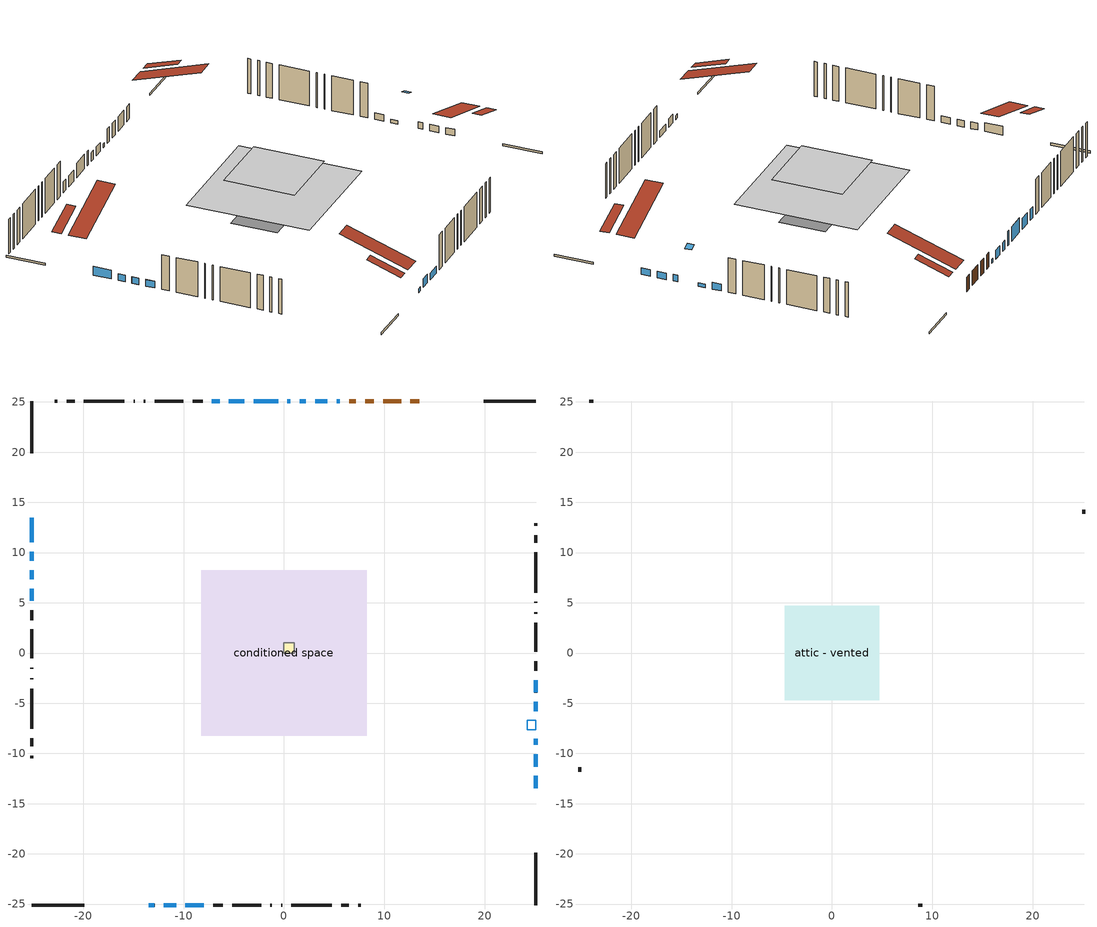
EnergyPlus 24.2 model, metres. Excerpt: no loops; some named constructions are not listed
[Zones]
conditioned space
 floor outside (Floor1 construction): -0.78,-0.78 -0.78,0.78 0.78,0.78 0.78,-0.78 z0
 floor outside (Floor2 construction): -2.82,-2.82 -2.82,2.82 2.82,2.82 2.82,-2.82 z0
 floor adiabatic (AdiabaticFloorConstruction): -8.23,-8.23 -8.23,8.23 8.23,8.23 8.23,-8.23 z2.44
 floor foundation (Slab1 construction): -6.24,-3.1 -6.24,3.1 6.24,3.1 6.24,-3.1 z0
 wall outside (RimJoist1 construction): 25.1,25.1 19.87,25.1 / -25.1,-25.1 -19.87,-25.1 / -25.1,25.1 -25.1,19.87 / 25.1,-25.1 25.1,-19.87 z0:0.3
 wall outside (AdiabaticWallConstruction 1): 13.46,25.1 12.58,25.1 / 11.66,25.1 9.89,25.1 / 8.96,25.1 8.09,25.1 / 7.16,25.1 6.49,25.1 z0:2.03
 wall outside (AdiabaticWallConstruction): 5.56,25.1 5.25,25.1 / -13.46,-25.1 -12.9,-25.1 z0:0.56; 25.1,-13.46 25.1,-12.24 / 25.1,-11.31 25.1,-10.09 / -25.1,10.09 -25.1,9.17 / 25.1,-9.16 25.1,-8.55 / -9.82,-25.1 -7.99,-25.1 / 25.1,-3.93 25.1,-2.71 / -25.1,8.25 -25.1,7.33 / -25.1,6.4 -25.1,5.18 z0:0.92; 4.33,25.1 3.11,25.1 / 2.18,25.1 1.57,25.1 / -25.1,13.46 -25.1,11.02 / -11.97,-25.1 -10.75,-25.1 z0:1.22; 0.64,25.1 0.33,25.1 / -0.59,25.1 -3.03,25.1 z0:2.03; 25.1,-5.78 25.1,-4.86 z0:0.46; -3.96,25.1 -5.49,25.1 z0:1.52; -6.41,25.1 -7.18,25.1 z0:1.53
 wall outside (Wall1 construction): -8.11,25.1 -9.09,25.1 / -7.06,-25.1 -6.08,-25.1 / -25.1,4.25 -25.1,3.27 / 25.1,-1.79 25.1,-0.81 z0:4.88
 wall outside (Wall2 construction): -10.02,25.1 -12.89,25.1 / -5.15,-25.1 -2.28,-25.1 / -25.1,2.34 -25.1,-0.53 / 25.1,0.12 25.1,3 z0:4.88
 wall outside (Wall3 construction): -13.82,25.1 -13.94,25.1 / -1.35,-25.1 -1.23,-25.1 / -25.1,-1.46 -25.1,-1.58 / 25.1,3.93 25.1,4.05 z0:4.88
 wall outside (Wall4 construction): -14.87,25.1 -14.99,25.1 / -0.3,-25.1 -0.18,-25.1 / -25.1,-2.51 -25.1,-2.63 / 25.1,4.98 25.1,5.1 z0:4.88
 wall outside (Wall5 construction): -15.92,25.1 -19.92,25.1 / 0.75,-25.1 4.75,-25.1 / -25.1,-3.56 -25.1,-7.56 / 25.1,6.02 25.1,10.03 z0:4.88
 wall outside (Wall6 construction): -20.85,25.1 -21.64,25.1 / 5.68,-25.1 6.47,-25.1 / -25.1,-8.49 -25.1,-9.28 / 25.1,10.96 25.1,11.75 z0:4.88
 wall outside (Wall7 construction): -22.57,25.1 -22.83,25.1 / 7.4,-25.1 7.66,-25.1 / -25.1,-10.21 -25.1,-10.47 / 25.1,12.68 25.1,12.94 z0:4.88
 window (WindowConstruction 17): 5.56,25.1 5.25,25.1 z0:0.56
 window (WindowConstruction 18): -13.46,-25.1 -12.9,-25.1 z0:0.56
 window (WindowConstruction 7): 25.1,-13.46 25.1,-12.24 z0:0.91
 window (WindowConstruction 8): 25.1,-11.31 25.1,-10.09 z0:0.91
 window (WindowConstruction 9): 4.33,25.1 3.11,25.1 z0:1.22
 window (WindowConstruction 10): 2.18,25.1 1.57,25.1 z0:1.22
 window (WindowConstruction 11): -25.1,13.46 -25.1,11.02 z0:1.22
 window (WindowConstruction 12): -11.97,-25.1 -10.75,-25.1 z0:1.22
 window (WindowConstruction 13): -25.1,10.09 -25.1,9.17 z0:0.91
 window (WindowConstruction): 25.1,-9.16 25.1,-8.55 z0:0.91
 window (WindowConstruction 14): -9.82,-25.1 -7.99,-25.1 z0:0.91
 window (WindowConstruction 15): 0.64,25.1 0.33,25.1 z0:2.03
 window (WindowConstruction 16): -0.6,25.1 -3.03,25.1 z0:2.03
 window (WindowConstruction 1): 25.1,-5.78 25.1,-4.86 z0:0.46
 window (WindowConstruction 2): 25.1,-3.93 25.1,-2.71 z0:0.91
 window (WindowConstruction 3): -25.1,8.24 -25.1,7.33 z0:0.91
 window (WindowConstruction 4): -3.96,25.1 -5.49,25.1 z0:1.52
 window (WindowConstruction 5): -6.42,25.1 -7.18,25.1 z0:1.52
 window (WindowConstruction 6): -25.1,6.4 -25.1,5.18 z0:0.91
 door (Door): 13.46,25.1 12.58,25.1 z0:2.03
 door (Door 1): 11.66,25.1 9.89,25.1 z0:2.03
 door (Door 2): 8.96,25.1 8.09,25.1 z0:2.03
 door (Door 3): 7.16,25.1 6.49,25.1 z0:2.03
 ceiling adiabatic (AdiabaticFloorConstruction): 8.23,-8.23 8.23,8.23 -8.23,8.23 -8.23,-8.23 z2.44
 roof outside (Roof1 construction): 17.73,25.1,4.88 17.73,20.5,6.41 18.95,20.5,6.41 18.95,25.1,4.88; -17.73,-25.1,4.88 -17.73,-20.5,6.41 -18.95,-20.5,6.41 -18.95,-25.1,4.88; -25.1,17.73,4.88 -20.5,17.73,6.41 -20.5,18.95,6.41 -25.1,18.95,4.88; 25.1,-17.73,4.88 20.5,-17.73,6.41 20.5,-18.95,6.41 25.1,-18.95,4.88
 roof outside (AdiabaticRoofConstruction): 25.1,-6.7,4.88 24.23,-6.7,5.17 24.23,-7.62,5.17 25.1,-7.62,4.88
 skylight (SkylightConstruction): 25.1,-6.71,4.88 24.23,-6.71,5.17 24.23,-7.62,5.17 25.1,-7.62,4.88
furnace airloop ret air zone
 floor adiabatic (AdiabaticConst): 0,0 0,1 1,1 1,0 z0
 wall adiabatic (AdiabaticConst): 0,1 0,0 1,0 1,1 0,1 z0:1
 ceiling adiabatic (AdiabaticConst): 1,0 1,1 0,1 0,0 z1
attic - vented
 floor to conditioned space (Floor3 construction Reversed): -4.71,-4.71 -4.71,4.71 4.71,4.71 4.71,-4.71 z4.88
 wall outside (Wall8 construction): -23.76,25.1 -24.17,25.1 / 8.59,-25.1 9,-25.1 / -25.1,-11.4 -25.1,-11.81 / 25.1,13.87 25.1,14.28 z0:4.88
 roof outside (Roof2 construction): 14.38,25.1,4.88 14.38,15.92,7.94 16.8,15.92,7.94 16.8,25.1,4.88; -14.38,-25.1,4.88 -14.38,-15.92,7.94 -16.8,-15.92,7.94 -16.8,-25.1,4.88; -25.1,14.38,4.88 -15.92,14.38,7.94 -15.92,16.8,7.94 -25.1,16.8,4.88; 25.1,-14.38,4.88 15.92,-14.38,7.94 15.92,-16.8,7.94 25.1,-16.8,4.88
[Schedule:Day:Interval]
occupants schedule day: No, 05:00, 0.426829, 06:00, 0.719512, 07:00, 1, 08:00, 0.670732, 09:00, 0.329268, 14:00, 0.170732, 15:00, 0.231707, 16:00, 0.329268, 17:00, 0.5, 18:00, 0.670732, 19:00, 0.829268, 21:00, 1, 22:00, 0.853659, 23:00, 0.646341, 24:00, 0.426829
occupants schedule default day; mech vent bath fan 0 schedule default day; mech vent bath fan 1 schedule default day; mech vent bath fan 2 schedule default day; mech vent range fan 0 schedule default day; mech vent range fan 1 schedule default day; misc plug loads schedule default day; clothes dryer exhaust 0 schedule default day; cooling season schedule day; cooling season schedule day 2; cooling season schedule default day; exterior lighting schedule default day; natural vent schedule default day: No, 24:00, 0
mech vent bath fan 0 schedule day; mech vent bath fan 1 schedule day; mech vent bath fan 2 schedule day: No, 07:00, 0, 08:00, 1, 09:00, 0.2, 24:00, 0
mech vent range fan 0 schedule day; mech vent range fan 1 schedule day: No, 18:00, 0, 19:00, 1, 20:00, 0.2, 24:00, 0
misc plug loads schedule day: No, 06:00, 0.705882, 07:00, 0.745098, 08:00, 0.803922, 15:00, 0.823529, 16:00, 0.862745, 17:00, 0.921569, 18:00, 0.980392, 19:00, 1, 20:00, 0.980392, 21:00, 0.941176, 22:00, 0.862745, 23:00, 0.784314, 24:00, 0.72549
clothes dryer exhaust 0 schedule day: No, 01:00, 0.123457, 02:00, 0.0740741, 03:00, 0.0493827, 04:00, 0.0246914, 05:00, 0.0493827, 06:00, 0.0740741, 07:00, 0.197531, 08:00, 0.395062, 09:00, 0.592593, 10:00, 0.839506, 11:00, 0.962963, 12:00, 1, 13:00, 0.91358, 14:00, 0.82716, 15:00, 0.716049, 16:00, 0.753086, 17:00, 0.679012, 18:00, 0.666667, 20:00, 0.62963, 21:00, 0.641975, 22:00, 0.666667, 23:00, 0.54321, 24:00, 0.296296
cooling season schedule day 1: No, 24:00, 1
exterior lighting schedule day: No, 01:00, 0.566667, 03:00, 0.524167, 05:00, 0.495833, 06:00, 0.5525, 07:00, 0.623333, 08:00, 0.580833, 09:00, 0.439167, 10:00, 0.354167, 12:00, 0.34, 13:00, 0.354167, 14:00, 0.396667, 15:00, 0.425, 16:00, 0.495833, 17:00, 0.623333, 18:00, 0.793333, 19:00, 0.906667, 20:00, 0.963333, 21:00, 0.991667, 22:00, 0.920833, 23:00, 0.793333, 24:00, 0.665833
exterior lighting schedule day 1: No, 01:00, 0.528571, 03:00, 0.488929, 05:00, 0.4625, 06:00, 0.515357, 07:00, 0.581429, 08:00, 0.541786, 09:00, 0.409643, 10:00, 0.330357, 12:00, 0.317143, 13:00, 0.330357, 14:00, 0.37, 15:00, 0.396429, 16:00, 0.4625, 17:00, 0.581429, 18:00, 0.74, 19:00, 0.845714, 20:00, 0.898571, 21:00, 0.925, 22:00, 0.858929, 23:00, 0.74, 24:00, 0.621071
exterior lighting schedule day 10: No, 01:00, 0.552381, 03:00, 0.510952, 05:00, 0.483333, 06:00, 0.538571, 07:00, 0.607619, 08:00, 0.56619, 09:00, 0.428095, 10:00, 0.345238, 12:00, 0.331429, 13:00, 0.345238, 14:00, 0.386667, 15:00, 0.414286, 16:00, 0.483333, 17:00, 0.607619, 18:00, 0.773333, 19:00, 0.88381, 20:00, 0.939048, 21:00, 0.966667, 22:00, 0.897619, 23:00, 0.773333, 24:00, 0.649048
exterior lighting schedule day 11: No, 01:00, 0.571429, 03:00, 0.528571, 05:00, 0.5, 06:00, 0.557143, 07:00, 0.628571, 08:00, 0.585714, 09:00, 0.442857, 10:00, 0.357143, 12:00, 0.342857, 13:00, 0.357143, 14:00, 0.4, 15:00, 0.428571, 16:00, 0.5, 17:00, 0.628571, 18:00, 0.8, 19:00, 0.914286, 20:00, 0.971429, 21:00, 1, 22:00, 0.928571, 23:00, 0.8, 24:00, 0.671429
exterior lighting schedule day 2: No, 01:00, 0.485714, 03:00, 0.449286, 05:00, 0.425, 06:00, 0.473571, 07:00, 0.534286, 08:00, 0.497857, 09:00, 0.376429, 10:00, 0.303571, 12:00, 0.291429, 13:00, 0.303571, 14:00, 0.34, 15:00, 0.364286, 16:00, 0.425, 17:00, 0.534286, 18:00, 0.68, 19:00, 0.777143, 20:00, 0.825714, 21:00, 0.85, 22:00, 0.789286, 23:00, 0.68, 24:00, 0.570714
exterior lighting schedule day 3: No, 01:00, 0.442857, 03:00, 0.409643, 05:00, 0.3875, 06:00, 0.431786, 07:00, 0.487143, 08:00, 0.453929, 09:00, 0.343214, 10:00, 0.276786, 12:00, 0.265714, 13:00, 0.276786, 14:00, 0.31, 15:00, 0.332143, 16:00, 0.3875, 17:00, 0.487143, 18:00, 0.62, 19:00, 0.708571, 20:00, 0.752857, 21:00, 0.775, 22:00, 0.719643, 23:00, 0.62, 24:00, 0.520357
exterior lighting schedule day 4: No, 01:00, 0.4, 03:00, 0.37, 05:00, 0.35, 06:00, 0.39, 07:00, 0.44, 08:00, 0.41, 09:00, 0.31, 10:00, 0.25, 12:00, 0.24, 13:00, 0.25, 14:00, 0.28, 15:00, 0.3, 16:00, 0.35, 17:00, 0.44, 18:00, 0.56, 19:00, 0.64, 20:00, 0.68, 21:00, 0.7, 22:00, 0.65, 23:00, 0.56, 24:00, 0.47
exterior lighting schedule day 5: No, 01:00, 0.380952, 03:00, 0.352381, 05:00, 0.333333, 06:00, 0.371429, 07:00, 0.419048, 08:00, 0.390476, 09:00, 0.295238, 10:00, 0.238095, 12:00, 0.228571, 13:00, 0.238095, 14:00, 0.266667, 15:00, 0.285714, 16:00, 0.333333, 17:00, 0.419048, 18:00, 0.533333, 19:00, 0.609524, 20:00, 0.647619, 21:00, 0.666667, 22:00, 0.619048, 23:00, 0.533333, 24:00, 0.447619
exterior lighting schedule day 6: No, 01:00, 0.390476, 03:00, 0.36119, 05:00, 0.341667, 06:00, 0.380714, 07:00, 0.429524, 08:00, 0.400238, 09:00, 0.302619, 10:00, 0.244048, 12:00, 0.234286, 13:00, 0.244048, 14:00, 0.273333, 15:00, 0.292857, 16:00, 0.341667, 17:00, 0.429524, 18:00, 0.546667, 19:00, 0.624762, 20:00, 0.66381, 21:00, 0.683333, 22:00, 0.634524, 23:00, 0.546667, 24:00, 0.45881
exterior lighting schedule day 7: No, 01:00, 0.419048, 03:00, 0.387619, 05:00, 0.366667, 06:00, 0.408571, 07:00, 0.460952, 08:00, 0.429524, 09:00, 0.324762, 10:00, 0.261905, 12:00, 0.251429, 13:00, 0.261905, 14:00, 0.293333, 15:00, 0.314286, 16:00, 0.366667, 17:00, 0.460952, 18:00, 0.586667, 19:00, 0.670476, 20:00, 0.712381, 21:00, 0.733333, 22:00, 0.680952, 23:00, 0.586667, 24:00, 0.492381
exterior lighting schedule day 8: No, 01:00, 0.466667, 03:00, 0.431667, 05:00, 0.408333, 06:00, 0.455, 07:00, 0.513333, 08:00, 0.478333, 09:00, 0.361667, 10:00, 0.291667, 12:00, 0.28, 13:00, 0.291667, 14:00, 0.326667, 15:00, 0.35, 16:00, 0.408333, 17:00, 0.513333, 18:00, 0.653333, 19:00, 0.746667, 20:00, 0.793333, 21:00, 0.816667, 22:00, 0.758333, 23:00, 0.653333, 24:00, 0.548333
exterior lighting schedule day 9: No, 01:00, 0.509524, 03:00, 0.47131, 05:00, 0.445833, 06:00, 0.496786, 07:00, 0.560476, 08:00, 0.522262, 09:00, 0.394881, 10:00, 0.318452, 12:00, 0.305714, 13:00, 0.318452, 14:00, 0.356667, 15:00, 0.382143, 16:00, 0.445833, 17:00, 0.560476, 18:00, 0.713333, 19:00, 0.815238, 20:00, 0.86619, 21:00, 0.891667, 22:00, 0.827976, 23:00, 0.713333, 24:00, 0.59869
[Schedule:Week:Daily]
occupants schedule Week Rule - Jan1-Dec31: occupants schedule day, occupants schedule day, occupants schedule day, occupants schedule day, occupants schedule day, occupants schedule day, occupants schedule day, occupants schedule default day, occupants schedule default day, occupants schedule default day, occupants schedule default day, occupants schedule default day
mech vent bath fan 0 schedule Week Rule - Jan1-Dec31: mech vent bath fan 0 schedule day, mech vent bath fan 0 schedule day, mech vent bath fan 0 schedule day, mech vent bath fan 0 schedule day, mech vent bath fan 0 schedule day, mech vent bath fan 0 schedule day, mech vent bath fan 0 schedule day, mech vent bath fan 0 schedule default day, mech vent bath fan 0 schedule default day, mech vent bath fan 0 schedule default day, mech vent bath fan 0 schedule default day, mech vent bath fan 0 schedule default day
mech vent bath fan 1 schedule Week Rule - Jan1-Dec31: mech vent bath fan 1 schedule day, mech vent bath fan 1 schedule day, mech vent bath fan 1 schedule day, mech vent bath fan 1 schedule day, mech vent bath fan 1 schedule day, mech vent bath fan 1 schedule day, mech vent bath fan 1 schedule day, mech vent bath fan 1 schedule default day, mech vent bath fan 1 schedule default day, mech vent bath fan 1 schedule default day, mech vent bath fan 1 schedule default day, mech vent bath fan 1 schedule default day
mech vent bath fan 2 schedule Week Rule - Jan1-Dec31: mech vent bath fan 2 schedule day, mech vent bath fan 2 schedule day, mech vent bath fan 2 schedule day, mech vent bath fan 2 schedule day, mech vent bath fan 2 schedule day, mech vent bath fan 2 schedule day, mech vent bath fan 2 schedule day, mech vent bath fan 2 schedule default day, mech vent bath fan 2 schedule default day, mech vent bath fan 2 schedule default day, mech vent bath fan 2 schedule default day, mech vent bath fan 2 schedule default day
mech vent range fan 0 schedule Week Rule - Jan1-Dec31: mech vent range fan 0 schedule day, mech vent range fan 0 schedule day, mech vent range fan 0 schedule day, mech vent range fan 0 schedule day, mech vent range fan 0 schedule day, mech vent range fan 0 schedule day, mech vent range fan 0 schedule day, mech vent range fan 0 schedule default day, mech vent range fan 0 schedule default day, mech vent range fan 0 schedule default day, mech vent range fan 0 schedule default day, mech vent range fan 0 schedule default day
mech vent range fan 1 schedule Week Rule - Jan1-Dec31: mech vent range fan 1 schedule day, mech vent range fan 1 schedule day, mech vent range fan 1 schedule day, mech vent range fan 1 schedule day, mech vent range fan 1 schedule day, mech vent range fan 1 schedule day, mech vent range fan 1 schedule day, mech vent range fan 1 schedule default day, mech vent range fan 1 schedule default day, mech vent range fan 1 schedule default day, mech vent range fan 1 schedule default day, mech vent range fan 1 schedule default day
misc plug loads schedule Week Rule - Jan1-Dec31: misc plug loads schedule day, misc plug loads schedule day, misc plug loads schedule day, misc plug loads schedule day, misc plug loads schedule day, misc plug loads schedule day, misc plug loads schedule day, misc plug loads schedule default day, misc plug loads schedule default day, misc plug loads schedule default day, misc plug loads schedule default day, misc plug loads schedule default day
clothes dryer exhaust 0 schedule Week Rule - Jan1-Dec31: clothes dryer exhaust 0 schedule day, clothes dryer exhaust 0 schedule day, clothes dryer exhaust 0 schedule day, clothes dryer exhaust 0 schedule day, clothes dryer exhaust 0 schedule day, clothes dryer exhaust 0 schedule day, clothes dryer exhaust 0 schedule day, clothes dryer exhaust 0 schedule default day, clothes dryer exhaust 0 schedule default day, clothes dryer exhaust 0 schedule default day, clothes dryer exhaust 0 schedule default day, clothes dryer exhaust 0 schedule default day
cooling season schedule Week Rule - Jan1-May26: cooling season schedule day, cooling season schedule day, cooling season schedule day, cooling season schedule day, cooling season schedule day, cooling season schedule day, cooling season schedule day, cooling season schedule default day, cooling season schedule default day, cooling season schedule default day, cooling season schedule default day, cooling season schedule default day
cooling season schedule Week Rule - May27-Jun2: cooling season schedule day, cooling season schedule day, cooling season schedule day, cooling season schedule day, cooling season schedule day, cooling season schedule day 1, cooling season schedule day 1, cooling season schedule default day, cooling season schedule default day, cooling season schedule default day, cooling season schedule default day, cooling season schedule default day
cooling season schedule Week Rule - Jun3-Aug25: cooling season schedule day 1, cooling season schedule day 1, cooling season schedule day 1, cooling season schedule day 1, cooling season schedule day 1, cooling season schedule day 1, cooling season schedule day 1, cooling season schedule default day, cooling season schedule default day, cooling season schedule default day, cooling season schedule default day, cooling season schedule default day
cooling season schedule Week Rule - Aug26-Sep1: cooling season schedule day 1, cooling season schedule day 1, cooling season schedule day 1, cooling season schedule day 1, cooling season schedule day 1, cooling season schedule day 1, cooling season schedule day 2, cooling season schedule default day, cooling season schedule default day, cooling season schedule default day, cooling season schedule default day, cooling season schedule default day
cooling season schedule Week Rule - Sep2-Dec31: cooling season schedule day 2, cooling season schedule day 2, cooling season schedule day 2, cooling season schedule day 2, cooling season schedule day 2, cooling season schedule day 2, cooling season schedule day 2, cooling season schedule default day, cooling season schedule default day, cooling season schedule default day, cooling season schedule default day, cooling season schedule default day
exterior lighting schedule Week Rule - Jan1-Jan27: exterior lighting schedule day, exterior lighting schedule day, exterior lighting schedule day, exterior lighting schedule day, exterior lighting schedule day, exterior lighting schedule day, exterior lighting schedule day, exterior lighting schedule default day, exterior lighting schedule default day, exterior lighting schedule default day, exterior lighting schedule default day, exterior lighting schedule default day
exterior lighting schedule Week Rule - Jan28-Feb3: exterior lighting schedule day, exterior lighting schedule day, exterior lighting schedule day, exterior lighting schedule day, exterior lighting schedule day 1, exterior lighting schedule day 1, exterior lighting schedule day 1, exterior lighting schedule default day, exterior lighting schedule default day, exterior lighting schedule default day, exterior lighting schedule default day, exterior lighting schedule default day
exterior lighting schedule Week Rule - Feb4-Feb24: exterior lighting schedule day 1, exterior lighting schedule day 1, exterior lighting schedule day 1, exterior lighting schedule day 1, exterior lighting schedule day 1, exterior lighting schedule day 1, exterior lighting schedule day 1, exterior lighting schedule default day, exterior lighting schedule default day, exterior lighting schedule default day, exterior lighting schedule default day, exterior lighting schedule default day
exterior lighting schedule Week Rule - Feb25-Mar3: exterior lighting schedule day 1, exterior lighting schedule day 1, exterior lighting schedule day 1, exterior lighting schedule day 1, exterior lighting schedule day 2, exterior lighting schedule day 2, exterior lighting schedule day 2, exterior lighting schedule default day, exterior lighting schedule default day, exterior lighting schedule default day, exterior lighting schedule default day, exterior lighting schedule default day
exterior lighting schedule Week Rule - Mar4-Mar31: exterior lighting schedule day 2, exterior lighting schedule day 2, exterior lighting schedule day 2, exterior lighting schedule day 2, exterior lighting schedule day 2, exterior lighting schedule day 2, exterior lighting schedule day 2, exterior lighting schedule default day, exterior lighting schedule default day, exterior lighting schedule default day, exterior lighting schedule default day, exterior lighting schedule default day
exterior lighting schedule Week Rule - Apr1-Apr28: exterior lighting schedule day 3, exterior lighting schedule day 3, exterior lighting schedule day 3, exterior lighting schedule day 3, exterior lighting schedule day 3, exterior lighting schedule day 3, exterior lighting schedule day 3, exterior lighting schedule default day, exterior lighting schedule default day, exterior lighting schedule default day, exterior lighting schedule default day, exterior lighting schedule default day
exterior lighting schedule Week Rule - Apr29-May5: exterior lighting schedule day 3, exterior lighting schedule day 3, exterior lighting schedule day 4, exterior lighting schedule day 4, exterior lighting schedule day 4, exterior lighting schedule day 4, exterior lighting schedule day 4, exterior lighting schedule default day, exterior lighting schedule default day, exterior lighting schedule default day, exterior lighting schedule default day, exterior lighting schedule default day
exterior lighting schedule Week Rule - May6-May26: exterior lighting schedule day 4, exterior lighting schedule day 4, exterior lighting schedule day 4, exterior lighting schedule day 4, exterior lighting schedule day 4, exterior lighting schedule day 4, exterior lighting schedule day 4, exterior lighting schedule default day, exterior lighting schedule default day, exterior lighting schedule default day, exterior lighting schedule default day, exterior lighting schedule default day
exterior lighting schedule Week Rule - May27-Jun2: exterior lighting schedule day 4, exterior lighting schedule day 4, exterior lighting schedule day 4, exterior lighting schedule day 4, exterior lighting schedule day 4, exterior lighting schedule day 5, exterior lighting schedule day 5, exterior lighting schedule default day, exterior lighting schedule default day, exterior lighting schedule default day, exterior lighting schedule default day, exterior lighting schedule default day
exterior lighting schedule Week Rule - Jun3-Jun30: exterior lighting schedule day 5, exterior lighting schedule day 5, exterior lighting schedule day 5, exterior lighting schedule day 5, exterior lighting schedule day 5, exterior lighting schedule day 5, exterior lighting schedule day 5, exterior lighting schedule default day, exterior lighting schedule default day, exterior lighting schedule default day, exterior lighting schedule default day, exterior lighting schedule default day
exterior lighting schedule Week Rule - Jul1-Jul28: exterior lighting schedule day 6, exterior lighting schedule day 6, exterior lighting schedule day 6, exterior lighting schedule day 6, exterior lighting schedule day 6, exterior lighting schedule day 6, exterior lighting schedule day 6, exterior lighting schedule default day, exterior lighting schedule default day, exterior lighting schedule default day, exterior lighting schedule default day, exterior lighting schedule default day
exterior lighting schedule Week Rule - Jul29-Aug4: exterior lighting schedule day 6, exterior lighting schedule day 6, exterior lighting schedule day 6, exterior lighting schedule day 7, exterior lighting schedule day 7, exterior lighting schedule day 7, exterior lighting schedule day 7, exterior lighting schedule default day, exterior lighting schedule default day, exterior lighting schedule default day, exterior lighting schedule default day, exterior lighting schedule default day
exterior lighting schedule Week Rule - Aug5-Aug25: exterior lighting schedule day 7, exterior lighting schedule day 7, exterior lighting schedule day 7, exterior lighting schedule day 7, exterior lighting schedule day 7, exterior lighting schedule day 7, exterior lighting schedule day 7, exterior lighting schedule default day, exterior lighting schedule default day, exterior lighting schedule default day, exterior lighting schedule default day, exterior lighting schedule default day
exterior lighting schedule Week Rule - Aug26-Sep1: exterior lighting schedule day 7, exterior lighting schedule day 7, exterior lighting schedule day 7, exterior lighting schedule day 7, exterior lighting schedule day 7, exterior lighting schedule day 7, exterior lighting schedule day 8, exterior lighting schedule default day, exterior lighting schedule default day, exterior lighting schedule default day, exterior lighting schedule default day, exterior lighting schedule default day
exterior lighting schedule Week Rule - Sep2-Sep29: exterior lighting schedule day 8, exterior lighting schedule day 8, exterior lighting schedule day 8, exterior lighting schedule day 8, exterior lighting schedule day 8, exterior lighting schedule day 8, exterior lighting schedule day 8, exterior lighting schedule default day, exterior lighting schedule default day, exterior lighting schedule default day, exterior lighting schedule default day, exterior lighting schedule default day
exterior lighting schedule Week Rule - Sep30-Oct6: exterior lighting schedule day 8, exterior lighting schedule day 9, exterior lighting schedule day 9, exterior lighting schedule day 9, exterior lighting schedule day 9, exterior lighting schedule day 9, exterior lighting schedule day 9, exterior lighting schedule default day, exterior lighting schedule default day, exterior lighting schedule default day, exterior lighting schedule default day, exterior lighting schedule default day
exterior lighting schedule Week Rule - Oct7-Oct27: exterior lighting schedule day 9, exterior lighting schedule day 9, exterior lighting schedule day 9, exterior lighting schedule day 9, exterior lighting schedule day 9, exterior lighting schedule day 9, exterior lighting schedule day 9, exterior lighting schedule default day, exterior lighting schedule default day, exterior lighting schedule default day, exterior lighting schedule default day, exterior lighting schedule default day
exterior lighting schedule Week Rule - Oct28-Nov3: exterior lighting schedule day 9, exterior lighting schedule day 9, exterior lighting schedule day 9, exterior lighting schedule day 9, exterior lighting schedule day 10, exterior lighting schedule day 10, exterior lighting schedule day 10, exterior lighting schedule default day, exterior lighting schedule default day, exterior lighting schedule default day, exterior lighting schedule default day, exterior lighting schedule default day
exterior lighting schedule Week Rule - Nov4-Nov24: exterior lighting schedule day 10, exterior lighting schedule day 10, exterior lighting schedule day 10, exterior lighting schedule day 10, exterior lighting schedule day 10, exterior lighting schedule day 10, exterior lighting schedule day 10, exterior lighting schedule default day, exterior lighting schedule default day, exterior lighting schedule default day, exterior lighting schedule default day, exterior lighting schedule default day
exterior lighting schedule Week Rule - Nov25-Dec1: exterior lighting schedule day 10, exterior lighting schedule day 10, exterior lighting schedule day 10, exterior lighting schedule day 10, exterior lighting schedule day 10, exterior lighting schedule day 10, exterior lighting schedule day 11, exterior lighting schedule default day, exterior lighting schedule default day, exterior lighting schedule default day, exterior lighting schedule default day, exterior lighting schedule default day
exterior lighting schedule Week Rule - Dec2-Dec31: exterior lighting schedule day 11, exterior lighting schedule day 11, exterior lighting schedule day 11, exterior lighting schedule day 11, exterior lighting schedule day 11, exterior lighting schedule day 11, exterior lighting schedule day 11, exterior lighting schedule default day, exterior lighting schedule default day, exterior lighting schedule default day, exterior lighting schedule default day, exterior lighting schedule default day
natural vent schedule Week Rule - Jan1-Dec31: natural vent schedule default day, natural vent schedule default day, natural vent schedule default day, natural vent schedule default day, natural vent schedule default day, natural vent schedule default day, natural vent schedule default day, natural vent schedule default day, natural vent schedule default day, natural vent schedule default day, natural vent schedule default day, natural vent schedule default day
[Schedule:Year]
clothes dryer exhaust 0 schedule: clothes dryer exhaust 0 schedule Week Rule - Jan1-Dec31, 1, 1, 12, 31
cooling season schedule: cooling season schedule Week Rule - Jan1-May26, 1, 1, 5, 26, cooling season schedule Week Rule - May27-Jun2, 5, 27, 6, 2, cooling season schedule Week Rule - Jun3-Aug25, 6, 3, 8, 25, cooling season schedule Week Rule - Aug26-Sep1, 8, 26, 9, 1, cooling season schedule Week Rule - Sep2-Dec31, 9, 2, 12, 31
natural vent schedule: natural vent schedule Week Rule - Jan1-Dec31, 1, 1, 12, 31
